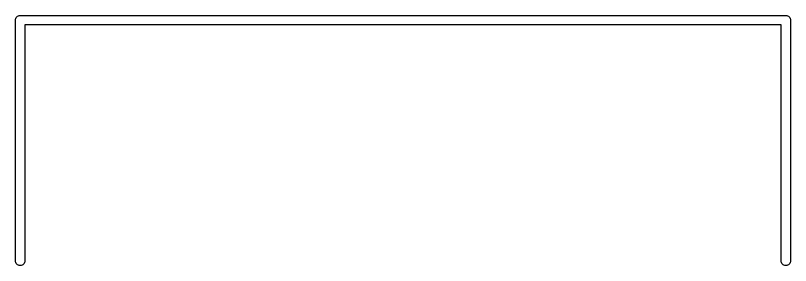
# Model space of a CAD drawing. Extents: x 20 to 116, y -135 to -16.
# Drawn here: x 63.07 to 72.93, y -54.99 to -51.8 of the extents above; entities that cross this region are included whole.
import ezdxf

# ---------------------------------------------------------------- set-up
doc = ezdxf.new("R2010")
doc.units = 0
doc.layers.add('BLACK', color=7, linetype='CONTINUOUS')

msp = doc.modelspace()

# ---------------------------------------------------------------- linework, layer by layer
at = {"layer": 'BLACK', "linetype": 'Continuous'}
for p, q in [((63.0697, -51.865), (63.0709, -51.8532)), ((63.07, -51.868), (63.0697, -51.865)), ((63.0709, -51.8532), (63.0743, -51.8419)), ((63.0743, -51.8419), (63.0799, -51.8315)), ((63.0799, -51.8315), (63.0874, -51.8224)), ((63.0874, -51.8224), (63.0965, -51.8149)), ((63.0965, -51.8149), (63.1069, -51.8093)), ((63.1069, -51.8093), (63.1182, -51.8059)), ((63.1182, -51.8059), (63.1271, -51.805)), ((63.1271, -51.805), (63.13, -51.8047)), ((63.1271, -51.805), (63.1271, -51.805)), ((63.13, -51.8047), (63.1329, -51.805)), ((63.1329, -51.805), (72.8671, -51.805)), ((72.8671, -51.805), (72.87, -51.8047)), ((72.87, -51.8047), (72.8729, -51.805)), ((72.8729, -51.805), (72.8818, -51.8059)), ((72.8818, -51.8059), (72.8931, -51.8093)), ((72.8931, -51.8093), (72.9035, -51.8149)), ((72.9035, -51.8149), (72.9126, -51.8224)), ((72.9126, -51.8224), (72.9201, -51.8315)), ((72.9201, -51.8315), (72.9257, -51.8419)), ((72.9257, -51.8419), (72.9291, -51.8532)), ((72.9291, -51.8532), (72.9303, -51.865)), ((72.9303, -51.865), (72.93, -51.8679)), ((63.07, -54.9279), (63.07, -51.868)), ((72.81, -51.925), (63.19, -51.925)), ((63.19, -51.925), (63.19, -54.9279)), ((72.81, -54.9279), (72.81, -51.925)), ((72.93, -51.8679), (72.93, -54.9279)), ((63.0709, -54.9368), (63.07, -54.9279)), ((63.0743, -54.9481), (63.0709, -54.9368)), ((63.0799, -54.9585), (63.0743, -54.9481)), ((63.0874, -54.9676), (63.0799, -54.9585)), ((63.0965, -54.9751), (63.0874, -54.9676)), ((63.1069, -54.9807), (63.0965, -54.9751)), ((63.1182, -54.9841), (63.1069, -54.9807)), ((63.13, -54.9853), (63.1182, -54.9841)), ((63.1418, -54.9841), (63.13, -54.9853)), ((63.1531, -54.9807), (63.1418, -54.9841)), ((63.1635, -54.9751), (63.1531, -54.9807)), ((63.1726, -54.9676), (63.1635, -54.9751)), ((63.1801, -54.9585), (63.1726, -54.9676)), ((63.1857, -54.9481), (63.1801, -54.9585)), ((63.1891, -54.9368), (63.1857, -54.9481)), ((63.19, -54.9279), (63.1891, -54.9368)), ((72.8109, -54.9368), (72.81, -54.9279)), ((72.8143, -54.9481), (72.8109, -54.9368)), ((72.8199, -54.9585), (72.8143, -54.9481)), ((72.8274, -54.9676), (72.8199, -54.9585)), ((72.8365, -54.9751), (72.8274, -54.9676)), ((72.8469, -54.9807), (72.8365, -54.9751)), ((72.8582, -54.9841), (72.8469, -54.9807)), ((72.87, -54.9853), (72.8582, -54.9841)), ((72.8818, -54.9841), (72.87, -54.9853)), ((72.8931, -54.9807), (72.8818, -54.9841)), ((72.9035, -54.9751), (72.8931, -54.9807)), ((72.9126, -54.9676), (72.9035, -54.9751)), ((72.9201, -54.9585), (72.9126, -54.9676)), ((72.9257, -54.9481), (72.9201, -54.9585)), ((72.9291, -54.9368), (72.9257, -54.9481)), ((72.93, -54.9279), (72.9291, -54.9368))]:
    msp.add_line(p, q, dxfattribs=at)

doc.saveas('drawing.dxf')
